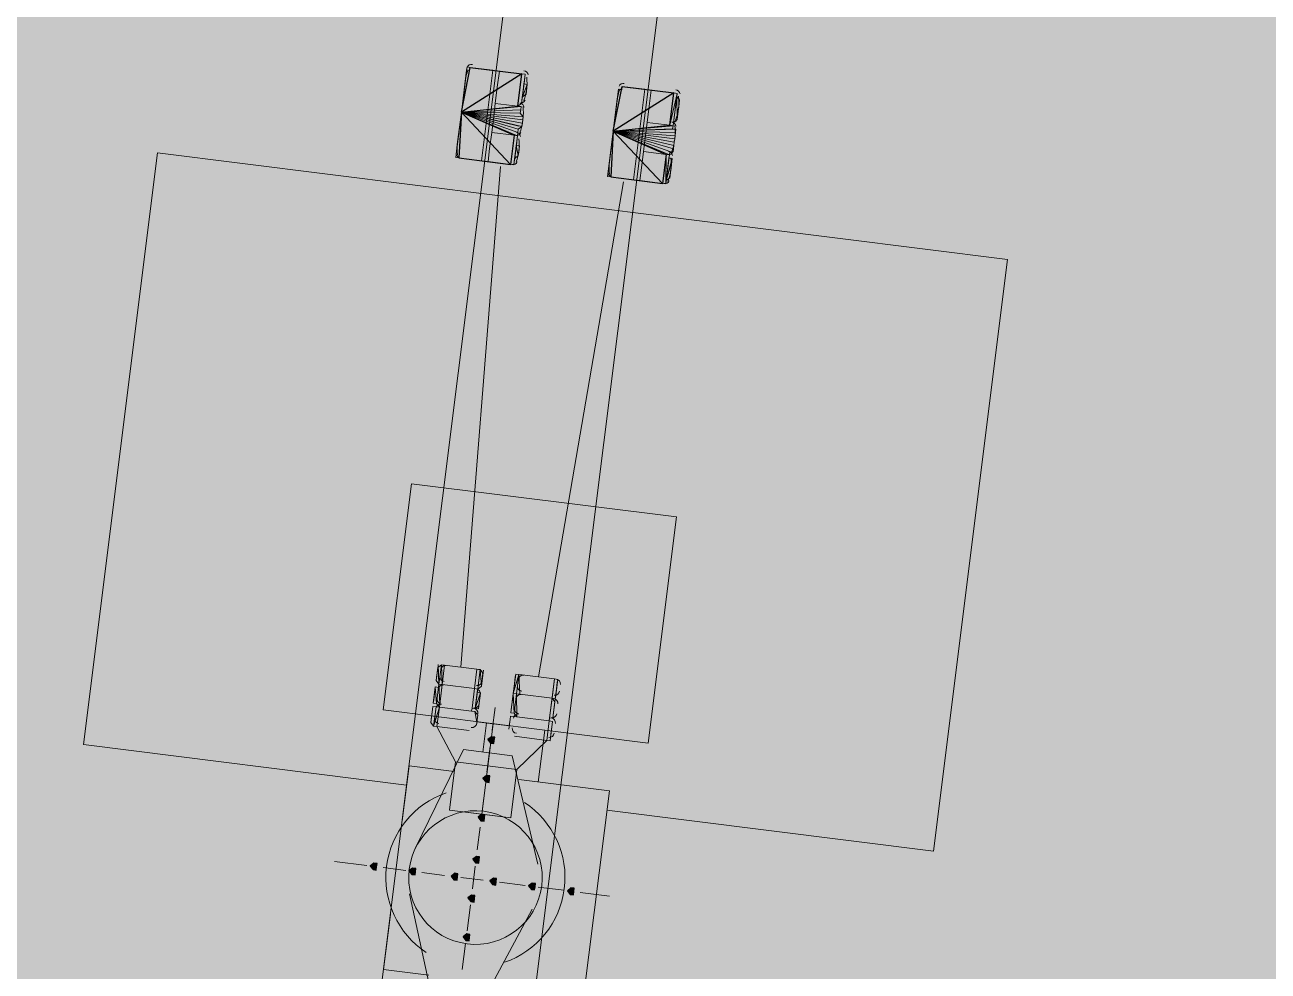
# Model space of a CAD drawing. Header units: metres. Extents: x -4 to 509425, y 7549 to 4732445.
# Drawn here: x 476060.739 to 476063.971, y 4719763.656 to 4719766.114 of the extents above; entities that cross this region are included whole.
import ezdxf

# ---------------------------------------------------------------- set-up
doc = ezdxf.new("R2010")
doc.units = ezdxf.units.M
doc.header["$LTSCALE"] = 0.01
doc.header["$MEASUREMENT"] = 0
doc.layers.get('0').update_dxf_attribs({"lineweight": 0})
doc.layers.add('_SUBESTACIÓN', color=1, linetype='Continuous')
doc.layers.add('SUBESTACION LA VID', color=253, linetype='Continuous')

# ---------------------------------------------------------------- blocks, each defined once
blk = doc.blocks.new('A$Cfff6051d')
at = {"layer": 'SUBESTACION LA VID', "transparency": 33554687}
h = blk.add_hatch(color=256, dxfattribs=at)
h.dxf.hatch_style = 2
h.paths.add_polyline_path([(476061.9595, 4719764.2551), (476061.9605, 4719764.2635), (476061.9521, 4719764.2646), (476061.9426, 4719764.2572), (476061.95, 4719764.2478), (476061.9584, 4719764.2467)])
h = blk.add_hatch(color=256, dxfattribs=at)
h.dxf.hatch_style = 2
h.paths.add_polyline_path([(476061.9468, 4719764.1543), (476061.9479, 4719764.1627), (476061.9395, 4719764.1638), (476061.93, 4719764.1564), (476061.9374, 4719764.147), (476061.9458, 4719764.1459)])
h = blk.add_hatch(color=256, dxfattribs=at)
h.dxf.hatch_style = 2
h.paths.add_polyline_path([(476061.9342, 4719764.0535), (476061.9352, 4719764.0619), (476061.9268, 4719764.063), (476061.9174, 4719764.0556), (476061.9247, 4719764.0462), (476061.9331, 4719764.0451)])
h = blk.add_hatch(color=256, dxfattribs=at)
h.dxf.hatch_style = 2
h.paths.add_polyline_path([(476061.9205, 4719763.9443), (476061.9215, 4719763.9527), (476061.9131, 4719763.9537), (476061.9037, 4719763.9464), (476061.911, 4719763.9369), (476061.9194, 4719763.9359)])
h = blk.add_hatch(color=256, dxfattribs=at)
h.dxf.hatch_style = 2
h.paths.add_polyline_path([(476061.6537, 4719763.9265), (476061.6548, 4719763.9349), (476061.6464, 4719763.936), (476061.6369, 4719763.9286), (476061.6443, 4719763.9192), (476061.6527, 4719763.9181)])
h = blk.add_hatch(color=256, dxfattribs=at)
h.dxf.hatch_style = 2
h.paths.add_polyline_path([(476061.7546, 4719763.9139), (476061.7556, 4719763.9223), (476061.7472, 4719763.9234), (476061.7378, 4719763.916), (476061.7451, 4719763.9066), (476061.7535, 4719763.9055)])
h = blk.add_hatch(color=256, dxfattribs=at)
h.dxf.hatch_style = 2
h.paths.add_polyline_path([(476061.8638, 4719763.9002), (476061.8648, 4719763.9086), (476061.8564, 4719763.9097), (476061.847, 4719763.9023), (476061.8543, 4719763.8929), (476061.8627, 4719763.8918)])
h = blk.add_hatch(color=256, dxfattribs=at)
h.dxf.hatch_style = 2
h.paths.add_polyline_path([(476061.9646, 4719763.8876), (476061.9656, 4719763.896), (476061.9572, 4719763.897), (476061.9478, 4719763.8897), (476061.9551, 4719763.8802), (476061.9635, 4719763.8792)])
h = blk.add_hatch(color=256, dxfattribs=at)
h.dxf.hatch_style = 2
h.paths.add_polyline_path([(476062.0654, 4719763.8749), (476062.0664, 4719763.8833), (476062.058, 4719763.8844), (476062.0486, 4719763.877), (476062.0559, 4719763.8676), (476062.0643, 4719763.8665)])
h = blk.add_hatch(color=256, dxfattribs=at)
h.dxf.hatch_style = 2
h.paths.add_polyline_path([(476061.9078, 4719763.8435), (476061.9089, 4719763.8519), (476061.9005, 4719763.8529), (476061.891, 4719763.8456), (476061.8984, 4719763.8361), (476061.9068, 4719763.8351)])
h = blk.add_hatch(color=256, dxfattribs=at)
h.dxf.hatch_style = 2
h.paths.add_polyline_path([(476062.1662, 4719763.8623), (476062.1672, 4719763.8707), (476062.1588, 4719763.8717), (476062.1494, 4719763.8644), (476062.1567, 4719763.8549), (476062.1651, 4719763.8539)])
h = blk.add_hatch(color=256, dxfattribs=at)
h.dxf.hatch_style = 2
h.paths.add_polyline_path([(476061.8952, 4719763.7427), (476061.8963, 4719763.7511), (476061.8879, 4719763.7521), (476061.8784, 4719763.7448), (476061.8857, 4719763.7353), (476061.8942, 4719763.7343)])
at = {"layer": 'SUBESTACION LA VID', "lineweight": 0}
for p, q in [((476062.0315, 4719765.9867), (476062.021, 4719765.9027)), ((476062.0388, 4719765.9772), (476062.0304, 4719765.91)), ((476062.4336, 4719765.9277), (476062.4252, 4719765.8605)), ((476061.8739, 4719765.887), (476062.0294, 4719765.9016)), ((476061.8739, 4719765.887), (476062.0294, 4719765.9016)), ((476061.8739, 4719765.887), (476062.0294, 4719765.9016)), ((476061.8739, 4719765.887), (476062.0294, 4719765.9016)), ((476061.8739, 4719765.887), (476062.0283, 4719765.8932)), ((476061.8739, 4719765.887), (476062.0283, 4719765.8932)), ((476061.8739, 4719765.887), (476062.0283, 4719765.8932)), ((476061.8739, 4719765.887), (476062.0272, 4719765.8848)), ((476061.8739, 4719765.887), (476062.0272, 4719765.8848)), ((476061.8739, 4719765.887), (476062.0346, 4719765.8754)), ((476062.0346, 4719765.8754), (476061.8739, 4719765.887)), ((476062.0335, 4719765.867), (476061.8739, 4719765.887)), ((476061.8739, 4719765.887), (476062.0209, 4719765.8344)), ((476061.8739, 4719765.887), (476062.0209, 4719765.8344)), ((476061.8739, 4719765.887), (476062.0209, 4719765.8344)), ((476061.8739, 4719765.887), (476062.022, 4719765.8428)), ((476061.8739, 4719765.887), (476062.022, 4719765.8428)), ((476061.8739, 4719765.887), (476062.023, 4719765.8512)), ((476061.8739, 4719765.887), (476062.0314, 4719765.8502)), ((476062.0325, 4719765.8586), (476061.8739, 4719765.887)), ((476062.0325, 4719765.8586), (476061.8739, 4719765.887)), ((476062.0325, 4719765.8586), (476062.0335, 4719765.867)), ((476062.0335, 4719765.867), (476062.0335, 4719765.867)), ((476062.2687, 4719765.8375), (476062.4242, 4719765.8521)), ((476062.2687, 4719765.8375), (476062.4242, 4719765.8521)), ((476062.2687, 4719765.8375), (476062.4242, 4719765.8521)), ((476062.2687, 4719765.8375), (476062.4242, 4719765.8521)), ((476062.2687, 4719765.8375), (476062.4242, 4719765.8521)), ((476062.002, 4719765.7515), (476062.0115, 4719765.8271)), ((476062.2687, 4719765.8375), (476062.4231, 4719765.8437)), ((476062.2687, 4719765.8375), (476062.4231, 4719765.8437)), ((476062.2687, 4719765.8375), (476062.4315, 4719765.8427)), ((476062.2687, 4719765.8375), (476062.4305, 4719765.8343)), ((476062.2687, 4719765.8375), (476062.4305, 4719765.8343)), ((476062.2687, 4719765.8375), (476062.4294, 4719765.8259)), ((476062.4294, 4719765.8259), (476062.2687, 4719765.8375)), ((476062.4284, 4719765.8175), (476062.2687, 4719765.8375)), ((476062.2687, 4719765.8375), (476062.4147, 4719765.7765)), ((476062.2687, 4719765.8375), (476062.4147, 4719765.7765)), ((476062.2687, 4719765.8375), (476062.4157, 4719765.7849)), ((476062.2687, 4719765.8375), (476062.4157, 4719765.7849)), ((476062.2687, 4719765.8375), (476062.4157, 4719765.7849)), ((476062.2687, 4719765.8375), (476062.4252, 4719765.7923)), ((476062.2687, 4719765.8375), (476062.4252, 4719765.7923)), ((476062.2687, 4719765.8375), (476062.4262, 4719765.8007)), ((476062.2687, 4719765.8375), (476062.4262, 4719765.8007)), ((476062.4273, 4719765.8091), (476062.2687, 4719765.8375)), ((476062.4273, 4719765.8091), (476062.2687, 4719765.8375)), ((476062.023, 4719765.783), (476062.0241, 4719765.7914)), ((476062.4273, 4719765.8091), (476062.4284, 4719765.8175)), ((476062.4284, 4719765.8175), (476062.4284, 4719765.8175)), ((476062.4178, 4719765.7335), (476062.4189, 4719765.7419)), ((476061.8083, 4719764.4106), (476061.8125, 4719764.4442)), ((476061.8083, 4719764.4106), (476061.8125, 4719764.4442)), ((476061.8083, 4719764.4106), (476061.8125, 4719764.4442)), ((476061.8156, 4719764.4011), (476061.8136, 4719764.4526)), ((476061.8156, 4719764.4011), (476061.822, 4719764.4515)), ((476061.8167, 4719764.3413), (476061.8304, 4719764.4505)), ((476061.824, 4719764.4001), (476061.822, 4719764.4515)), ((476061.9228, 4719764.4389), (476061.9175, 4719764.3969)), ((476061.9301, 4719764.4294), (476061.9259, 4719764.3958)), ((476061.9301, 4719764.4294), (476061.9259, 4719764.3958)), ((476061.9301, 4719764.4294), (476061.9259, 4719764.3958)), ((476061.9301, 4719764.4294), (476061.9259, 4719764.3958)), ((476061.9301, 4719764.4294), (476061.9259, 4719764.3958)), ((476061.9301, 4719764.4294), (476061.9269, 4719764.4042)), ((476061.8093, 4719764.3507), (476061.8156, 4719764.4011)), ((476061.8177, 4719764.3497), (476061.8156, 4719764.4011)), ((476061.9291, 4719764.421), (476061.9269, 4719764.4042)), ((476062.0152, 4719764.4273), (476062.0099, 4719764.3853)), ((476062.0152, 4719764.4273), (476062.0099, 4719764.3853)), ((476062.0152, 4719764.4273), (476062.0099, 4719764.3853)), ((476062.0141, 4719764.4189), (476062.0099, 4719764.3853)), ((476062.0141, 4719764.4189), (476062.0099, 4719764.3853)), ((476062.0141, 4719764.4189), (476062.0099, 4719764.3853)), ((476062.0141, 4719764.4189), (476062.0099, 4719764.3853)), ((476062.0236, 4719764.4262), (476062.0172, 4719764.3758)), ((476062.1096, 4719764.3643), (476062.116, 4719764.4147)), ((476062.118, 4719764.3632), (476062.1244, 4719764.4136)), ((476062.1191, 4719764.3716), (476062.1244, 4719764.4136)), ((476062.1191, 4719764.3716), (476062.1244, 4719764.4136)), ((476062.1191, 4719764.3716), (476062.1233, 4719764.4052)), ((476062.1191, 4719764.3716), (476062.1233, 4719764.4052)), ((476062.1191, 4719764.3716), (476062.1233, 4719764.4052)), ((476062.1191, 4719764.3716), (476062.1223, 4719764.3968)), ((476061.8009, 4719764.3518), (476061.8062, 4719764.3938)), ((476061.8009, 4719764.3518), (476061.8062, 4719764.3938)), ((476061.802, 4719764.3602), (476061.8062, 4719764.3938)), ((476061.908, 4719764.3895), (476061.9017, 4719764.3391)), ((476061.9164, 4719764.3885), (476061.9101, 4719764.3381)), ((476061.9154, 4719764.3801), (476061.9101, 4719764.3381)), ((476061.9154, 4719764.3801), (476061.9101, 4719764.3381)), ((476061.9238, 4719764.379), (476061.9185, 4719764.337)), ((476061.9238, 4719764.379), (476061.9185, 4719764.337)), ((476062.0078, 4719764.3685), (476062.0025, 4719764.3265)), ((476062.0078, 4719764.3685), (476062.0025, 4719764.3265)), ((476062.0078, 4719764.3685), (476062.0025, 4719764.3265)), ((476062.0172, 4719764.3758), (476062.0183, 4719764.316)), ((476062.1033, 4719764.3139), (476062.1096, 4719764.3643)), ((476062.1033, 4719764.3139), (476062.1096, 4719764.3643)), ((476061.7946, 4719764.3014), (476061.7999, 4719764.3434)), ((476061.7946, 4719764.3014), (476061.7999, 4719764.3434)), ((476061.7946, 4719764.3014), (476061.7999, 4719764.3434)), ((476061.7946, 4719764.3014), (476061.7988, 4719764.335)), ((476061.8019, 4719764.2919), (476061.8083, 4719764.3423)), ((476061.8019, 4719764.2919), (476061.8083, 4719764.3423)), ((476061.8019, 4719764.2919), (476061.8083, 4719764.3423)), ((476061.8019, 4719764.2919), (476061.8167, 4719764.3413)), ((476061.8103, 4719764.2909), (476061.8167, 4719764.3413)), ((476062.1117, 4719764.3128), (476062.117, 4719764.3548)), ((476062.1117, 4719764.3128), (476062.117, 4719764.3548)), ((476062.1117, 4719764.3128), (476062.117, 4719764.3548)), ((476062.1128, 4719764.3212), (476062.117, 4719764.3548)), ((476062.1128, 4719764.3212), (476062.1159, 4719764.3464)), ((476062.1128, 4719764.3212), (476062.1159, 4719764.3464)), ((476061.9091, 4719764.3297), (476061.9143, 4719764.3034)), ((476061.9164, 4719764.3202), (476061.9143, 4719764.3034)), ((476061.9164, 4719764.3202), (476061.9143, 4719764.3034)), ((476061.9164, 4719764.3202), (476061.9143, 4719764.3034)), ((476062.096, 4719764.2551), (476062.1023, 4719764.3055)), ((476062.096, 4719764.2551), (476062.1023, 4719764.3055)), ((476062.1044, 4719764.254), (476062.1107, 4719764.3044)), ((476062.1044, 4719764.254), (476062.1107, 4719764.3044)), ((476062.1054, 4719764.2624), (476062.1107, 4719764.3044)), ((476062.1054, 4719764.2624), (476062.1096, 4719764.296)), ((476062.1054, 4719764.2624), (476062.1096, 4719764.296)), ((476062.1054, 4719764.2624), (476062.1096, 4719764.296))]:
    blk.add_line(p, q, dxfattribs=at)
at = {"layer": 'SUBESTACION LA VID', "lineweight": 15}
for p, q in [((476061.8724, 4719764.4452), (476061.9757, 4719765.7462)), ((476062.074, 4719764.4199), (476062.295, 4719765.7062)), ((476061.8115, 4719764.4358), (476061.8093, 4719764.419)), ((476061.9144, 4719764.4399), (476061.8304, 4719764.4505)), ((476061.908, 4719764.3895), (476061.824, 4719764.4001)), ((476061.824, 4719764.4001), (476061.908, 4719764.3895)), ((476061.9269, 4719764.4042), (476061.9291, 4719764.421)), ((476062.011, 4719764.3937), (476062.0131, 4719764.4105)), ((476062.032, 4719764.4252), (476062.116, 4719764.4147)), ((476062.1223, 4719764.3968), (476062.1202, 4719764.38)), ((476061.8051, 4719764.3854), (476061.802, 4719764.3602)), ((476061.9196, 4719764.3454), (476061.9227, 4719764.3706)), ((476062.0256, 4719764.3748), (476062.1096, 4719764.3643)), ((476062.1096, 4719764.3643), (476062.0256, 4719764.3748)), ((476061.7988, 4719764.335), (476061.7957, 4719764.3098)), ((476061.9007, 4719764.3307), (476061.8167, 4719764.3413)), ((476061.8167, 4719764.3413), (476061.9007, 4719764.3307)), ((476061.9542, 4719764.2814), (476061.9616, 4719764.3402)), ((476062.0036, 4719764.3349), (476062.0067, 4719764.3601)), ((476062.1159, 4719764.3464), (476062.1128, 4719764.3212)), ((476061.9133, 4719764.295), (476061.9164, 4719764.3202)), ((476061.9143, 4719764.3034), (476061.9983, 4719764.2929)), ((476061.9395, 4719764.3003), (476061.93, 4719764.2247)), ((476061.9973, 4719764.2845), (476062.0004, 4719764.3097)), ((476062.0183, 4719764.316), (476062.1023, 4719764.3055)), ((476062.1023, 4719764.3055), (476062.0183, 4719764.316)), ((476061.8103, 4719764.2909), (476061.8586, 4719764.1995)), ((476061.8103, 4719764.2909), (476061.8943, 4719764.2803)), ((476062.0907, 4719764.2813), (476062.0739, 4719764.1469)), ((476062.1096, 4719764.296), (476062.1065, 4719764.2708)), ((476061.9405, 4719764.1722), (476061.9489, 4719764.2394)), ((476062.096, 4719764.2551), (476062.012, 4719764.2656)), ((476062.096, 4719764.2551), (476062.0182, 4719764.1795)), ((476061.8796, 4719764.231), (476061.7535, 4719763.9738)), ((476062.0056, 4719764.2152), (476061.8796, 4719764.231)), ((476062.0056, 4719764.2152), (476062.0727, 4719763.9337)), ((476061.9279, 4719764.0714), (476061.9363, 4719764.1386)), ((476061.9152, 4719763.9705), (476061.9226, 4719764.0294)), ((476061.6285, 4719763.9297), (476061.5445, 4719763.9402)), ((476061.7294, 4719763.9171), (476061.6705, 4719763.9244)), ((476061.8302, 4719763.9044), (476061.7714, 4719763.9118)), ((476061.9026, 4719763.8697), (476061.91, 4719763.9285)), ((476061.931, 4719763.8918), (476061.8722, 4719763.8992)), ((476062.0402, 4719763.8781), (476061.973, 4719763.8865)), ((476061.7985, 4719763.5842), (476061.7388, 4719763.8562)), ((476062.141, 4719763.8655), (476062.0738, 4719763.8739)), ((476062.2586, 4719763.8507), (476062.183, 4719763.8602)), ((476061.8889, 4719763.7605), (476061.8973, 4719763.8277)), ((476061.9245, 4719763.5684), (476062.058, 4719763.8161)), ((476061.8763, 4719763.6597), (476061.8847, 4719763.7269))]:
    blk.add_line(p, q, dxfattribs=at)
for points in [[(476062.275, 4719768.4732), (476062.0338, 4719766.5495), (476057.6569, 4719731.6377)], [(476062.6698, 4719768.4237), (476062.4286, 4719766.5), (476058.0517, 4719731.5882)], [(476061.8971, 4719766.0035), (476061.9559, 4719765.9962), (476061.9411, 4719765.8785), (476061.9264, 4719765.7609), (476061.8676, 4719765.7683)], [(476062.0315, 4719765.9867), (476061.8971, 4719766.0035), (476061.8887, 4719766.0046), (476061.8876, 4719765.9962), (476061.8866, 4719765.9878), (476061.8855, 4719765.9794), (476061.8845, 4719765.971), (476061.8834, 4719765.9626), (476061.8739, 4719765.887), (476062.0335, 4719765.867), (476062.0346, 4719765.8754), (476062.0272, 4719765.8848), (476062.0283, 4719765.8932), (476062.0294, 4719765.9016), (476062.021, 4719765.9027), (476062.0304, 4719765.91), (476062.0315, 4719765.9184), (476062.0325, 4719765.9268), (476062.042, 4719765.9342), (476062.043, 4719765.9426), (476062.0441, 4719765.951), (476062.0451, 4719765.9594), (476062.0367, 4719765.9604), (476062.0378, 4719765.9688), (476062.0388, 4719765.9772), (476062.0399, 4719765.9856), (476062.0315, 4719765.9867)], [(476062.0315, 4719765.9867), (476061.9727, 4719765.994), (476061.9674, 4719765.952), (476061.9622, 4719765.91), (476062.021, 4719765.9027)], [(476061.8634, 4719765.803), (476061.8739, 4719765.887), (476061.8834, 4719765.9626)], [(476062.2919, 4719765.954), (476062.3507, 4719765.9467), (476062.3359, 4719765.829), (476062.3212, 4719765.7115), (476062.2624, 4719765.7188)], [(476062.4263, 4719765.9372), (476062.2919, 4719765.954), (476062.2908, 4719765.9456), (476062.2824, 4719765.9467), (476062.2814, 4719765.9383), (476062.2803, 4719765.9299), (476062.2793, 4719765.9215), (476062.2782, 4719765.9131), (476062.2687, 4719765.8375), (476062.4284, 4719765.8175), (476062.4294, 4719765.8259), (476062.4305, 4719765.8343), (476062.4315, 4719765.8427), (476062.4231, 4719765.8437), (476062.4242, 4719765.8521), (476062.4158, 4719765.8532), (476062.4242, 4719765.8521), (476062.4252, 4719765.8605), (476062.4347, 4719765.8679), (476062.4357, 4719765.8763), (476062.4368, 4719765.8847), (476062.4378, 4719765.8931), (476062.4389, 4719765.9015), (476062.4399, 4719765.9099), (476062.441, 4719765.9183), (476062.4336, 4719765.9277), (476062.4347, 4719765.9361), (476062.4263, 4719765.9372)], [(476062.4263, 4719765.9372), (476062.3675, 4719765.9446), (476062.3622, 4719765.9026), (476062.357, 4719765.8605), (476062.4158, 4719765.8532)], [(476062.002, 4719765.7515), (476061.8676, 4719765.7683), (476061.8592, 4719765.7694), (476061.8602, 4719765.7778), (476061.8613, 4719765.7862), (476061.8623, 4719765.7946), (476061.8634, 4719765.803), (476061.8739, 4719765.887), (476062.0335, 4719765.867), (476062.0325, 4719765.8586), (476062.0314, 4719765.8502), (476062.022, 4719765.8428), (476062.0209, 4719765.8344), (476062.0199, 4719765.826), (476062.0115, 4719765.8271), (476062.0199, 4719765.826), (476062.0188, 4719765.8176), (476062.0178, 4719765.8092), (476062.0167, 4719765.8008), (476062.0251, 4719765.7998), (476062.0241, 4719765.7914), (476062.023, 4719765.783), (476062.022, 4719765.7746), (476062.0125, 4719765.7672), (476062.0114, 4719765.7588), (476062.0104, 4719765.7504), (476062.002, 4719765.7515)], [(476062.021, 4719765.9027), (476061.9622, 4719765.91), (476061.9579, 4719765.8764), (476061.9527, 4719765.8344), (476062.0115, 4719765.8271)], [(476062.2582, 4719765.7535), (476062.2687, 4719765.8375), (476062.2782, 4719765.9131)], [(476062.4158, 4719765.8532), (476062.357, 4719765.8605), (476062.3527, 4719765.8269), (476062.3475, 4719765.7849), (476062.4063, 4719765.7776)], [(476062.0115, 4719765.8271), (476061.9527, 4719765.8344), (476061.9474, 4719765.7924), (476061.9432, 4719765.7588), (476062.002, 4719765.7515)], [(476062.3968, 4719765.702), (476062.2624, 4719765.7188), (476062.254, 4719765.7199), (476062.2551, 4719765.7283), (476062.2561, 4719765.7367), (476062.2572, 4719765.7451), (476062.2582, 4719765.7535), (476062.2687, 4719765.8375), (476062.4284, 4719765.8175), (476062.4273, 4719765.8091), (476062.4262, 4719765.8007), (476062.4252, 4719765.7923), (476062.4241, 4719765.7839), (476062.4157, 4719765.7849), (476062.4147, 4719765.7765), (476062.4063, 4719765.7776), (476062.4147, 4719765.7765), (476062.4136, 4719765.7681), (476062.422, 4719765.7671), (476062.421, 4719765.7587), (476062.4199, 4719765.7503), (476062.4189, 4719765.7419), (476062.4178, 4719765.7335), (476062.4168, 4719765.7251), (476062.4157, 4719765.7167), (476062.4063, 4719765.7093), (476062.4052, 4719765.7009), (476062.3968, 4719765.702)], [(476062.2524, 4719764.0733), (476063.1008, 4719763.967), (476063.2935, 4719765.5042), (476061.0842, 4719765.7812), (476060.8915, 4719764.2439), (476061.7315, 4719764.1386)], [(476062.4063, 4719765.7776), (476062.3475, 4719765.7849), (476062.3422, 4719765.7429), (476062.338, 4719765.7093), (476062.3968, 4719765.702)], [(476062.4332, 4719764.8356), (476061.7444, 4719764.922), (476061.6707, 4719764.334), (476062.3595, 4719764.2476), (476062.4332, 4719764.8356)], [(476061.8586, 4719764.1995), (476061.8428, 4719764.0735), (476061.9268, 4719764.063), (476061.9563, 4719764.2982), (476061.9143, 4719764.3034), (476061.9164, 4719764.3202), (476061.9091, 4719764.3297), (476061.9007, 4719764.3307), (476061.9017, 4719764.3391), (476061.9101, 4719764.3381), (476061.9185, 4719764.337), (476061.9196, 4719764.3454), (476061.9227, 4719764.3706), (476061.9238, 4719764.379), (476061.9154, 4719764.3801), (476061.9164, 4719764.3885), (476061.908, 4719764.3895), (476061.9164, 4719764.3885), (476061.9259, 4719764.3958), (476061.9269, 4719764.4042), (476061.9291, 4719764.421), (476061.9301, 4719764.4294), (476061.9228, 4719764.4389), (476061.9144, 4719764.4399), (476061.8304, 4719764.4505), (476061.822, 4719764.4515), (476061.8125, 4719764.4442), (476061.8115, 4719764.4358), (476061.8093, 4719764.419), (476061.8083, 4719764.4106), (476061.8156, 4719764.4011), (476061.824, 4719764.4001), (476061.8156, 4719764.4011), (476061.8146, 4719764.3927), (476061.8062, 4719764.3938), (476061.8051, 4719764.3854), (476061.802, 4719764.3602), (476061.8009, 4719764.3518), (476061.8093, 4719764.3507), (476061.8167, 4719764.3413), (476061.8083, 4719764.3423), (476061.7999, 4719764.3434), (476061.7988, 4719764.335), (476061.7957, 4719764.3098), (476061.7946, 4719764.3014), (476061.8019, 4719764.2919), (476061.8103, 4719764.2909), (476061.8586, 4719764.1995)], [(476062.0182, 4719764.1795), (476062.0024, 4719764.0535), (476061.9268, 4719764.063), (476061.9563, 4719764.2982), (476061.9983, 4719764.2929), (476062.0004, 4719764.3097), (476062.0015, 4719764.3181), (476062.0099, 4719764.317), (476062.0183, 4719764.316), (476062.0109, 4719764.3254), (476062.0025, 4719764.3265), (476062.0036, 4719764.3349), (476062.0067, 4719764.3601), (476062.0078, 4719764.3685), (476062.0088, 4719764.3769), (476062.0172, 4719764.3758), (476062.0256, 4719764.3748), (476062.0172, 4719764.3758), (476062.0088, 4719764.3769), (476062.0099, 4719764.3853), (476062.011, 4719764.3937), (476062.0131, 4719764.4105), (476062.0141, 4719764.4189), (476062.0152, 4719764.4273), (476062.0236, 4719764.4262), (476062.032, 4719764.4252), (476062.116, 4719764.4147), (476062.1244, 4719764.4136), (476062.1233, 4719764.4052), (476062.1223, 4719764.3968), (476062.1202, 4719764.38), (476062.1191, 4719764.3716), (476062.118, 4719764.3632), (476062.1096, 4719764.3643), (476062.117, 4719764.3548), (476062.1159, 4719764.3464), (476062.1128, 4719764.3212), (476062.1117, 4719764.3128), (476062.1033, 4719764.3139), (476062.1023, 4719764.3055), (476062.1107, 4719764.3044), (476062.1096, 4719764.296), (476062.1065, 4719764.2708), (476062.1054, 4719764.2624), (476062.1044, 4719764.254), (476062.096, 4719764.2551), (476062.0182, 4719764.1795)], [(476061.8555, 4719764.1743), (476061.7379, 4719764.189), (476061.72, 4719764.0462)], [(476061.8428, 4719764.0735), (476061.8586, 4719764.1995), (476062.0182, 4719764.1795), (476062.0024, 4719764.0535), (476061.8428, 4719764.0735)], [(476061.9571, 4719763.624), (476062.1923, 4719763.5945), (476062.2587, 4719764.1237), (476062.0235, 4719764.1532)], [(476061.6894, 4719763.8026), (476061.6715, 4719763.6598), (476061.7891, 4719763.6451)]]:
    blk.add_lwpolyline(points, dxfattribs=at)
at = {"layer": 'SUBESTACION LA VID', "lineweight": 0}
for points in [[(476061.8739, 4719765.887), (476061.8845, 4719765.971), (476061.8739, 4719765.887), (476061.8845, 4719765.971), (476061.8739, 4719765.887), (476061.8855, 4719765.9794), (476061.8739, 4719765.887), (476061.8855, 4719765.9794), (476061.8739, 4719765.887), (476061.8866, 4719765.9878), (476061.8739, 4719765.887), (476061.8876, 4719765.9962), (476061.8739, 4719765.887), (476061.8876, 4719765.9962), (476061.8739, 4719765.887), (476061.8887, 4719766.0046)], [(476061.8739, 4719765.887), (476061.8971, 4719766.0035), (476061.8739, 4719765.887), (476061.8971, 4719766.0035)], [(476061.8739, 4719765.887), (476062.021, 4719765.9027), (476062.0315, 4719765.9867), (476062.021, 4719765.9027), (476062.0315, 4719765.9867), (476062.021, 4719765.9027), (476061.8739, 4719765.887)], [(476062.0315, 4719765.9867), (476062.021, 4719765.9027), (476062.0315, 4719765.9867)], [(476062.0399, 4719765.9856), (476062.0304, 4719765.91), (476062.0399, 4719765.9856)], [(476062.0399, 4719765.9856), (476062.0304, 4719765.91), (476062.0399, 4719765.9856), (476062.0304, 4719765.91), (476062.0399, 4719765.9856)], [(476062.0388, 4719765.9772), (476062.0304, 4719765.91), (476062.0388, 4719765.9772)], [(476062.0388, 4719765.9772), (476062.0304, 4719765.91), (476062.0388, 4719765.9772), (476062.0304, 4719765.91)], [(476062.0388, 4719765.9772), (476062.0304, 4719765.91), (476062.0388, 4719765.9772)], [(476062.0388, 4719765.9772), (476062.0315, 4719765.9184), (476062.0388, 4719765.9772), (476062.0315, 4719765.9184)], [(476062.0315, 4719765.9184), (476062.0378, 4719765.9688), (476062.0325, 4719765.9268), (476062.0367, 4719765.9604)], [(476062.0367, 4719765.9604), (476062.0325, 4719765.9268), (476062.0367, 4719765.9604), (476062.0325, 4719765.9268)], [(476062.0325, 4719765.9268), (476062.0451, 4719765.9594), (476062.042, 4719765.9342)], [(476062.0441, 4719765.951), (476062.042, 4719765.9342), (476062.0441, 4719765.951)], [(476062.042, 4719765.9342), (476062.0441, 4719765.951), (476062.043, 4719765.9426)], [(476062.0441, 4719765.951), (476062.043, 4719765.9426), (476062.0441, 4719765.951)], [(476062.2687, 4719765.8375), (476062.2793, 4719765.9215), (476062.2687, 4719765.8375), (476062.2793, 4719765.9215), (476062.2687, 4719765.8375), (476062.2803, 4719765.9299), (476062.2687, 4719765.8375), (476062.2803, 4719765.9299), (476062.2687, 4719765.8375), (476062.2814, 4719765.9383), (476062.2687, 4719765.8375), (476062.2824, 4719765.9467), (476062.2687, 4719765.8375), (476062.2824, 4719765.9467), (476062.2687, 4719765.8375), (476062.2919, 4719765.954), (476062.2687, 4719765.8375), (476062.2919, 4719765.954), (476062.2687, 4719765.8375)], [(476062.4158, 4719765.8532), (476062.4347, 4719765.9361), (476062.4242, 4719765.8521), (476062.4347, 4719765.9361), (476062.4242, 4719765.8521), (476062.2687, 4719765.8375)], [(476062.4263, 4719765.9372), (476062.4158, 4719765.8532), (476062.4263, 4719765.9372)], [(476062.4242, 4719765.8521), (476062.4347, 4719765.9361), (476062.4252, 4719765.8605), (476062.4347, 4719765.9361)], [(476062.4347, 4719765.9361), (476062.4252, 4719765.8605), (476062.4347, 4719765.9361), (476062.4252, 4719765.8605), (476062.4347, 4719765.9361)], [(476062.4336, 4719765.9277), (476062.4252, 4719765.8605), (476062.4336, 4719765.9277)], [(476062.4336, 4719765.9277), (476062.4252, 4719765.8605), (476062.4336, 4719765.9277), (476062.4252, 4719765.8605)], [(476062.4336, 4719765.9277), (476062.4252, 4719765.8605), (476062.4336, 4719765.9277)], [(476062.4336, 4719765.9277), (476062.4347, 4719765.8679), (476062.4336, 4719765.9277), (476062.4347, 4719765.8679)], [(476062.4347, 4719765.8679), (476062.441, 4719765.9183), (476062.4357, 4719765.8763), (476062.4399, 4719765.9099)], [(476061.8739, 4719765.887), (476061.8602, 4719765.7778), (476061.8739, 4719765.887), (476061.8592, 4719765.7694), (476061.8739, 4719765.887), (476061.8592, 4719765.7694), (476061.8739, 4719765.887), (476061.8676, 4719765.7683), (476061.8739, 4719765.887), (476061.8676, 4719765.7683)], [(476061.8739, 4719765.887), (476061.8634, 4719765.803), (476061.8739, 4719765.887), (476061.8623, 4719765.7946), (476061.8739, 4719765.887), (476061.8623, 4719765.7946), (476061.8739, 4719765.887), (476061.8613, 4719765.7862), (476061.8739, 4719765.887), (476061.8613, 4719765.7862)], [(476061.8739, 4719765.887), (476062.0115, 4719765.8271), (476062.002, 4719765.7515), (476062.0115, 4719765.8271), (476062.002, 4719765.7515), (476062.0115, 4719765.8271), (476061.8739, 4719765.887)], [(476061.8739, 4719765.887), (476062.0199, 4719765.826), (476062.0104, 4719765.7504), (476062.0199, 4719765.826), (476062.0104, 4719765.7504), (476062.0199, 4719765.826), (476061.8739, 4719765.887)], [(476062.0104, 4719765.7504), (476062.0199, 4719765.826), (476061.8739, 4719765.887)], [(476062.4399, 4719765.9099), (476062.4357, 4719765.8763), (476062.4399, 4719765.9099), (476062.4357, 4719765.8763)], [(476062.4357, 4719765.8763), (476062.4399, 4719765.9099), (476062.4368, 4719765.8847)], [(476062.4389, 4719765.9015), (476062.4368, 4719765.8847), (476062.4389, 4719765.9015)], [(476062.4368, 4719765.8847), (476062.4389, 4719765.9015), (476062.4378, 4719765.8931)], [(476062.4389, 4719765.9015), (476062.4378, 4719765.8931), (476062.4389, 4719765.9015)], [(476062.002, 4719765.7515), (476062.0115, 4719765.8271), (476062.002, 4719765.7515)], [(476062.0104, 4719765.7504), (476062.0199, 4719765.826), (476062.0104, 4719765.7504)], [(476062.2687, 4719765.8375), (476062.2551, 4719765.7283), (476062.2687, 4719765.8375), (476062.254, 4719765.7199), (476062.2687, 4719765.8375), (476062.254, 4719765.7199)], [(476062.2687, 4719765.8375), (476062.2582, 4719765.7535), (476062.2687, 4719765.8375), (476062.2572, 4719765.7451), (476062.2687, 4719765.8375), (476062.2572, 4719765.7451), (476062.2687, 4719765.8375), (476062.2561, 4719765.7367), (476062.2687, 4719765.8375), (476062.2561, 4719765.7367)], [(476062.2687, 4719765.8375), (476062.2624, 4719765.7188), (476062.2687, 4719765.8375), (476062.2624, 4719765.7188), (476062.2687, 4719765.8375)], [(476062.4063, 4719765.7776), (476062.4052, 4719765.7009), (476062.4147, 4719765.7765), (476062.4052, 4719765.7009), (476062.4147, 4719765.7765), (476062.2687, 4719765.8375)], [(476062.4052, 4719765.7009), (476062.4147, 4719765.7765), (476062.4052, 4719765.7009), (476062.4147, 4719765.7765), (476062.2687, 4719765.8375)], [(476062.2687, 4719765.8375), (476062.4147, 4719765.7765), (476062.4052, 4719765.7009)], [(476062.0104, 4719765.7504), (476062.0188, 4719765.8176), (476062.0104, 4719765.7504)], [(476062.0104, 4719765.7504), (476062.0188, 4719765.8176), (476062.0104, 4719765.7504), (476062.0188, 4719765.8176)], [(476062.0104, 4719765.7504), (476062.0188, 4719765.8176), (476062.0114, 4719765.7588)], [(476062.0188, 4719765.8176), (476062.0114, 4719765.7588), (476062.0178, 4719765.8092), (476062.0114, 4719765.7588)], [(476062.0125, 4719765.7672), (476062.0178, 4719765.8092), (476062.0125, 4719765.7672), (476062.0178, 4719765.8092)], [(476062.0125, 4719765.7672), (476062.0167, 4719765.8008), (476062.0125, 4719765.7672), (476062.0167, 4719765.8008)], [(476062.0167, 4719765.8008), (476062.022, 4719765.7746), (476062.0251, 4719765.7998)], [(476062.0251, 4719765.7998), (476062.022, 4719765.7746), (476062.0241, 4719765.7914)], [(476062.022, 4719765.7746), (476062.0241, 4719765.7914), (476062.022, 4719765.7746)], [(476062.3968, 4719765.702), (476062.4063, 4719765.7776), (476062.3968, 4719765.702)], [(476062.4052, 4719765.7009), (476062.4147, 4719765.7765), (476062.4052, 4719765.7009), (476062.4147, 4719765.7765), (476062.4052, 4719765.7009)], [(476062.4052, 4719765.7009), (476062.4136, 4719765.7681), (476062.4052, 4719765.7009)], [(476062.4052, 4719765.7009), (476062.4136, 4719765.7681), (476062.4052, 4719765.7009), (476062.4136, 4719765.7681)], [(476062.4052, 4719765.7009), (476062.4136, 4719765.7681), (476062.4063, 4719765.7093)], [(476062.422, 4719765.7671), (476062.4063, 4719765.7093), (476062.421, 4719765.7587), (476062.4063, 4719765.7093)], [(476062.4157, 4719765.7167), (476062.421, 4719765.7587), (476062.4157, 4719765.7167), (476062.421, 4719765.7587)], [(476062.4157, 4719765.7167), (476062.4199, 4719765.7503), (476062.4157, 4719765.7167), (476062.4199, 4719765.7503)], [(476062.4168, 4719765.7251), (476062.4199, 4719765.7503), (476062.4168, 4719765.7251)], [(476062.4199, 4719765.7503), (476062.4168, 4719765.7251), (476062.4189, 4719765.7419)], [(476062.4168, 4719765.7251), (476062.4189, 4719765.7419), (476062.4168, 4719765.7251)], [(476061.8115, 4719764.4358), (476061.8083, 4719764.4106), (476061.8125, 4719764.4442)], [(476061.8093, 4719764.3507), (476061.8156, 4719764.4011), (476061.822, 4719764.4515)], [(476061.8093, 4719764.3507), (476061.8156, 4719764.4011), (476061.822, 4719764.4515), (476061.8156, 4719764.4011), (476061.8093, 4719764.3507)], [(476061.8304, 4719764.4505), (476061.824, 4719764.4001), (476061.8167, 4719764.3413)], [(476061.9144, 4719764.4399), (476061.908, 4719764.3895), (476061.9017, 4719764.3391)], [(476061.9144, 4719764.4399), (476061.908, 4719764.3895), (476061.9144, 4719764.4399)], [(476061.9101, 4719764.3381), (476061.9164, 4719764.3885), (476061.9228, 4719764.4389), (476061.9164, 4719764.3885), (476061.9101, 4719764.3381)], [(476061.9228, 4719764.4389), (476061.9164, 4719764.3885), (476061.9101, 4719764.3381)], [(476061.9101, 4719764.3381), (476061.9164, 4719764.3885), (476061.9228, 4719764.4389)], [(476061.9228, 4719764.4389), (476061.9164, 4719764.3885), (476061.9228, 4719764.4389)], [(476061.9228, 4719764.4389), (476061.9164, 4719764.3885), (476061.9228, 4719764.4389)], [(476061.9228, 4719764.4389), (476061.9164, 4719764.3885), (476061.9228, 4719764.4389)], [(476061.9312, 4719764.4378), (476061.9259, 4719764.3958), (476061.9228, 4719764.4389)], [(476061.9301, 4719764.4294), (476061.9259, 4719764.3958), (476061.9301, 4719764.4294)], [(476062.0025, 4719764.3265), (476062.0088, 4719764.3769), (476062.0152, 4719764.4273), (476062.0088, 4719764.3769)], [(476062.0025, 4719764.3265), (476062.0088, 4719764.3769), (476062.0152, 4719764.4273)], [(476062.0152, 4719764.4273), (476062.0088, 4719764.3769), (476062.0152, 4719764.4273)], [(476062.0172, 4719764.3758), (476062.0236, 4719764.4262), (476062.0088, 4719764.3769), (476062.0109, 4719764.3254)], [(476062.0141, 4719764.4189), (476062.0099, 4719764.3853), (476062.0141, 4719764.4189)], [(476062.0109, 4719764.3254), (476062.0172, 4719764.3758), (476062.0236, 4719764.4262), (476062.0172, 4719764.3758), (476062.0109, 4719764.3254)], [(476062.0109, 4719764.3254), (476062.0172, 4719764.3758), (476062.0236, 4719764.4262), (476062.0172, 4719764.3758), (476062.0109, 4719764.3254)], [(476062.0131, 4719764.4105), (476062.011, 4719764.3937), (476062.0141, 4719764.4189)], [(476062.0256, 4719764.3748), (476062.0236, 4719764.4262), (476062.0172, 4719764.3758), (476062.0183, 4719764.316)], [(476062.0236, 4719764.4262), (476062.0172, 4719764.3758), (476062.0236, 4719764.4262)], [(476062.1023, 4719764.3055), (476062.116, 4719764.4147), (476062.1096, 4719764.3643)], [(476062.116, 4719764.4147), (476062.1096, 4719764.3643), (476062.1033, 4719764.3139)], [(476062.1033, 4719764.3139), (476062.1096, 4719764.3643), (476062.116, 4719764.4147)], [(476062.1244, 4719764.4136), (476062.118, 4719764.3632), (476062.1117, 4719764.3128)], [(476061.8093, 4719764.3507), (476061.8062, 4719764.3938), (476061.8009, 4719764.3518)], [(476061.802, 4719764.3602), (476061.8051, 4719764.3854), (476061.802, 4719764.3602)], [(476061.9154, 4719764.3801), (476061.9101, 4719764.3381), (476061.9154, 4719764.3801)], [(476061.9185, 4719764.337), (476061.9238, 4719764.379), (476061.9101, 4719764.3381)], [(476061.9227, 4719764.3706), (476061.9196, 4719764.3454), (476061.9238, 4719764.379)], [(476061.9238, 4719764.379), (476061.9196, 4719764.3454), (476061.9238, 4719764.379)], [(476061.9227, 4719764.3706), (476061.9196, 4719764.3454), (476061.9227, 4719764.3706)], [(476062.0078, 4719764.3685), (476062.0025, 4719764.3265), (476062.0078, 4719764.3685)], [(476062.0078, 4719764.3685), (476062.0025, 4719764.3265), (476062.0078, 4719764.3685)], [(476062.0078, 4719764.3685), (476062.0036, 4719764.3349), (476062.0078, 4719764.3685)], [(476062.0078, 4719764.3685), (476062.0036, 4719764.3349), (476062.0078, 4719764.3685)], [(476061.7946, 4719764.3014), (476061.7988, 4719764.335), (476061.7946, 4719764.3014)], [(476061.8019, 4719764.2919), (476061.8083, 4719764.3423), (476061.803, 4719764.3003)], [(476062.0067, 4719764.3601), (476062.0036, 4719764.3349), (476062.0067, 4719764.3601)], [(476062.1117, 4719764.3128), (476062.117, 4719764.3548), (476062.1117, 4719764.3128)], [(476062.096, 4719764.2551), (476062.1023, 4719764.3055), (476062.096, 4719764.2551)], [(476062.1054, 4719764.2624), (476062.1107, 4719764.3044), (476062.1054, 4719764.2624), (476062.1107, 4719764.3044)]]:
    blk.add_lwpolyline(points, dxfattribs=at)
at = {"layer": 'SUBESTACION LA VID'}
for points in [[(476061.9595, 4719764.2551), (476061.9605, 4719764.2635), (476061.9521, 4719764.2646), (476061.9426, 4719764.2572), (476061.95, 4719764.2478), (476061.9584, 4719764.2467)], [(476061.9468, 4719764.1543), (476061.9479, 4719764.1627), (476061.9395, 4719764.1638), (476061.93, 4719764.1564), (476061.9374, 4719764.147), (476061.9458, 4719764.1459)], [(476061.9342, 4719764.0535), (476061.9352, 4719764.0619), (476061.9268, 4719764.063), (476061.9174, 4719764.0556), (476061.9247, 4719764.0462), (476061.9331, 4719764.0451)], [(476061.9205, 4719763.9443), (476061.9215, 4719763.9527), (476061.9131, 4719763.9537), (476061.9037, 4719763.9464), (476061.911, 4719763.9369), (476061.9194, 4719763.9359)], [(476061.6537, 4719763.9265), (476061.6548, 4719763.9349), (476061.6464, 4719763.936), (476061.6369, 4719763.9286), (476061.6443, 4719763.9192), (476061.6527, 4719763.9181)], [(476061.7546, 4719763.9139), (476061.7556, 4719763.9223), (476061.7472, 4719763.9234), (476061.7378, 4719763.916), (476061.7451, 4719763.9066), (476061.7535, 4719763.9055)], [(476061.8638, 4719763.9002), (476061.8648, 4719763.9086), (476061.8564, 4719763.9097), (476061.847, 4719763.9023), (476061.8543, 4719763.8929), (476061.8627, 4719763.8918)], [(476061.9646, 4719763.8876), (476061.9656, 4719763.896), (476061.9572, 4719763.897), (476061.9478, 4719763.8897), (476061.9551, 4719763.8802), (476061.9635, 4719763.8792)], [(476062.0654, 4719763.8749), (476062.0664, 4719763.8833), (476062.058, 4719763.8844), (476062.0486, 4719763.877), (476062.0559, 4719763.8676), (476062.0643, 4719763.8665)], [(476061.9078, 4719763.8435), (476061.9089, 4719763.8519), (476061.9005, 4719763.8529), (476061.891, 4719763.8456), (476061.8984, 4719763.8361), (476061.9068, 4719763.8351)], [(476062.1662, 4719763.8623), (476062.1672, 4719763.8707), (476062.1588, 4719763.8717), (476062.1494, 4719763.8644), (476062.1567, 4719763.8549), (476062.1651, 4719763.8539)], [(476061.8952, 4719763.7427), (476061.8963, 4719763.7511), (476061.8879, 4719763.7521), (476061.8784, 4719763.7448), (476061.8857, 4719763.7353), (476061.8942, 4719763.7343)]]:
    blk.add_lwpolyline(points, close=True, dxfattribs=at)
at = {"layer": 'SUBESTACION LA VID', "lineweight": 0}
for points in [[(476061.9595, 4719764.2551), (476061.9605, 4719764.2635), (476061.9521, 4719764.2646), (476061.9426, 4719764.2572), (476061.95, 4719764.2478), (476061.9584, 4719764.2467)], [(476061.9468, 4719764.1543), (476061.9479, 4719764.1627), (476061.9395, 4719764.1638), (476061.93, 4719764.1564), (476061.9374, 4719764.147), (476061.9458, 4719764.1459)], [(476061.9342, 4719764.0535), (476061.9352, 4719764.0619), (476061.9268, 4719764.063), (476061.9174, 4719764.0556), (476061.9247, 4719764.0462), (476061.9331, 4719764.0451)], [(476061.9205, 4719763.9443), (476061.9215, 4719763.9527), (476061.9131, 4719763.9537), (476061.9037, 4719763.9464), (476061.911, 4719763.9369), (476061.9194, 4719763.9359)], [(476061.6537, 4719763.9265), (476061.6548, 4719763.9349), (476061.6464, 4719763.936), (476061.6369, 4719763.9286), (476061.6443, 4719763.9192), (476061.6527, 4719763.9181)], [(476061.7546, 4719763.9139), (476061.7556, 4719763.9223), (476061.7472, 4719763.9234), (476061.7378, 4719763.916), (476061.7451, 4719763.9066), (476061.7535, 4719763.9055)], [(476061.8638, 4719763.9002), (476061.8648, 4719763.9086), (476061.8564, 4719763.9097), (476061.847, 4719763.9023), (476061.8543, 4719763.8929), (476061.8627, 4719763.8918)], [(476061.9646, 4719763.8876), (476061.9656, 4719763.896), (476061.9572, 4719763.897), (476061.9478, 4719763.8897), (476061.9551, 4719763.8802), (476061.9635, 4719763.8792)], [(476062.0654, 4719763.8749), (476062.0664, 4719763.8833), (476062.058, 4719763.8844), (476062.0486, 4719763.877), (476062.0559, 4719763.8676), (476062.0643, 4719763.8665)], [(476061.9078, 4719763.8435), (476061.9089, 4719763.8519), (476061.9005, 4719763.8529), (476061.891, 4719763.8456), (476061.8984, 4719763.8361), (476061.9068, 4719763.8351)], [(476062.1662, 4719763.8623), (476062.1672, 4719763.8707), (476062.1588, 4719763.8717), (476062.1494, 4719763.8644), (476062.1567, 4719763.8549), (476062.1651, 4719763.8539)], [(476061.8952, 4719763.7427), (476061.8963, 4719763.7511), (476061.8879, 4719763.7521), (476061.8784, 4719763.7448), (476061.8857, 4719763.7353), (476061.8942, 4719763.7343)]]:
    blk.add_lwpolyline(points, close=True, dxfattribs=at)
at = {"layer": 'SUBESTACION LA VID'}
for points in [[(475976.8769, 4719766.927), (475976.8769, 4719766.927), (475976.8959, 4719767.0782), (475976.8959, 4719767.0782), (475976.8959, 4719767.0782), (476072.6239, 4719754.9233), (476072.6239, 4719754.9233), (476072.6239, 4719754.9233), (475976.8769, 4719766.927), (475976.8769, 4719766.927)], [(475976.8959, 4719767.0782), (475976.8959, 4719767.0782), (476072.6239, 4719754.9233), (476072.6239, 4719754.9233), (476072.6239, 4719754.9233), (476072.6429, 4719755.0745), (476072.6429, 4719755.0745), (476072.6429, 4719755.0745), (475976.8959, 4719767.0782), (475976.8959, 4719767.0782)], [(476061.8971, 4719766.0035), (476061.8971, 4719766.0035), (476061.8739, 4719765.887), (476061.8739, 4719765.887), (476061.8739, 4719765.887), (476062.0315, 4719765.9867), (476062.0315, 4719765.9867), (476062.0315, 4719765.9867), (476061.8971, 4719766.0035), (476061.8971, 4719766.0035)], [(476061.8739, 4719765.887), (476061.8739, 4719765.887), (476062.0315, 4719765.9867), (476062.0315, 4719765.9867), (476062.0315, 4719765.9867), (476062.021, 4719765.9027), (476062.021, 4719765.9027), (476062.021, 4719765.9027), (476061.8739, 4719765.887), (476061.8739, 4719765.887)], [(476062.2919, 4719765.954), (476062.2919, 4719765.954), (476062.2687, 4719765.8375), (476062.2687, 4719765.8375), (476062.2687, 4719765.8375), (476062.4263, 4719765.9372), (476062.4263, 4719765.9372), (476062.4263, 4719765.9372), (476062.2919, 4719765.954), (476062.2919, 4719765.954)], [(476062.2687, 4719765.8375), (476062.2687, 4719765.8375), (476062.4263, 4719765.9372), (476062.4263, 4719765.9372), (476062.4263, 4719765.9372), (476062.4158, 4719765.8532), (476062.4158, 4719765.8532), (476062.4158, 4719765.8532), (476062.2687, 4719765.8375), (476062.2687, 4719765.8375)], [(476061.8676, 4719765.7683), (476061.8676, 4719765.7683), (476061.8739, 4719765.887), (476061.8739, 4719765.887), (476061.8739, 4719765.887), (476062.002, 4719765.7515), (476062.002, 4719765.7515), (476062.002, 4719765.7515), (476061.8676, 4719765.7683), (476061.8676, 4719765.7683)], [(476061.8739, 4719765.887), (476061.8739, 4719765.887), (476062.002, 4719765.7515), (476062.002, 4719765.7515), (476062.002, 4719765.7515), (476062.0115, 4719765.8271), (476062.0115, 4719765.8271), (476062.0115, 4719765.8271), (476061.8739, 4719765.887), (476061.8739, 4719765.887)], [(476062.2624, 4719765.7188), (476062.2624, 4719765.7188), (476062.2687, 4719765.8375), (476062.2687, 4719765.8375), (476062.2687, 4719765.8375), (476062.3968, 4719765.702), (476062.3968, 4719765.702), (476062.3968, 4719765.702), (476062.2624, 4719765.7188), (476062.2624, 4719765.7188)], [(476062.2687, 4719765.8375), (476062.2687, 4719765.8375), (476062.3968, 4719765.702), (476062.3968, 4719765.702), (476062.3968, 4719765.702), (476062.4063, 4719765.7776), (476062.4063, 4719765.7776), (476062.4063, 4719765.7776), (476062.2687, 4719765.8375), (476062.2687, 4719765.8375)]]:
    blk.add_open_spline(points, degree=3, knots=[0, 0, 0, 0, 1, 1, 1, 2, 2, 2, 3, 3, 3, 3], dxfattribs=at)
at = {"layer": 'SUBESTACION LA VID', "lineweight": 0}
for points in [[(475976.8769, 4719766.927), (475976.8769, 4719766.927), (475976.8959, 4719767.0782), (475976.8959, 4719767.0782), (475976.8959, 4719767.0782), (476072.6239, 4719754.9233), (476072.6239, 4719754.9233), (476072.6239, 4719754.9233), (475976.8769, 4719766.927), (475976.8769, 4719766.927)], [(475976.8959, 4719767.0782), (475976.8959, 4719767.0782), (476072.6239, 4719754.9233), (476072.6239, 4719754.9233), (476072.6239, 4719754.9233), (476072.6429, 4719755.0745), (476072.6429, 4719755.0745), (476072.6429, 4719755.0745), (475976.8959, 4719767.0782), (475976.8959, 4719767.0782)], [(476061.8971, 4719766.0035), (476061.8971, 4719766.0035), (476061.8739, 4719765.887), (476061.8739, 4719765.887), (476061.8739, 4719765.887), (476062.0315, 4719765.9867), (476062.0315, 4719765.9867), (476062.0315, 4719765.9867), (476061.8971, 4719766.0035), (476061.8971, 4719766.0035)], [(476061.8739, 4719765.887), (476061.8739, 4719765.887), (476062.0315, 4719765.9867), (476062.0315, 4719765.9867), (476062.0315, 4719765.9867), (476062.021, 4719765.9027), (476062.021, 4719765.9027), (476062.021, 4719765.9027), (476061.8739, 4719765.887), (476061.8739, 4719765.887)], [(476062.2919, 4719765.954), (476062.2919, 4719765.954), (476062.2687, 4719765.8375), (476062.2687, 4719765.8375), (476062.2687, 4719765.8375), (476062.4263, 4719765.9372), (476062.4263, 4719765.9372), (476062.4263, 4719765.9372), (476062.2919, 4719765.954), (476062.2919, 4719765.954)], [(476062.2687, 4719765.8375), (476062.2687, 4719765.8375), (476062.4263, 4719765.9372), (476062.4263, 4719765.9372), (476062.4263, 4719765.9372), (476062.4158, 4719765.8532), (476062.4158, 4719765.8532), (476062.4158, 4719765.8532), (476062.2687, 4719765.8375), (476062.2687, 4719765.8375)], [(476061.8676, 4719765.7683), (476061.8676, 4719765.7683), (476061.8739, 4719765.887), (476061.8739, 4719765.887), (476061.8739, 4719765.887), (476062.002, 4719765.7515), (476062.002, 4719765.7515), (476062.002, 4719765.7515), (476061.8676, 4719765.7683), (476061.8676, 4719765.7683)], [(476061.8739, 4719765.887), (476061.8739, 4719765.887), (476062.002, 4719765.7515), (476062.002, 4719765.7515), (476062.002, 4719765.7515), (476062.0115, 4719765.8271), (476062.0115, 4719765.8271), (476062.0115, 4719765.8271), (476061.8739, 4719765.887), (476061.8739, 4719765.887)], [(476062.2624, 4719765.7188), (476062.2624, 4719765.7188), (476062.2687, 4719765.8375), (476062.2687, 4719765.8375), (476062.2687, 4719765.8375), (476062.3968, 4719765.702), (476062.3968, 4719765.702), (476062.3968, 4719765.702), (476062.2624, 4719765.7188), (476062.2624, 4719765.7188)], [(476062.2687, 4719765.8375), (476062.2687, 4719765.8375), (476062.3968, 4719765.702), (476062.3968, 4719765.702), (476062.3968, 4719765.702), (476062.4063, 4719765.7776), (476062.4063, 4719765.7776), (476062.4063, 4719765.7776), (476062.2687, 4719765.8375), (476062.2687, 4719765.8375)]]:
    blk.add_open_spline(points, degree=3, knots=[0, 0, 0, 0, 1, 1, 1, 2, 2, 2, 3, 3, 3, 3], dxfattribs=at)
at = {"layer": 'SUBESTACION LA VID', "lineweight": 15}
for points in [[(476061.8914, 4719765.997), (476061.8875, 4719765.9867), (476061.8849, 4719765.976), (476061.8837, 4719765.965)], [(476061.9027, 4719766.0113), (476061.897, 4719766.0122), (476061.8914, 4719766.0092), (476061.8891, 4719766.0039)], [(476062.0477, 4719765.984), (476062.0468, 4719765.9897), (476062.0421, 4719765.994), (476062.0364, 4719765.9946)], [(476062.036, 4719765.9165), (476062.0399, 4719765.9268), (476062.0425, 4719765.9376), (476062.0437, 4719765.9485)], [(476062.0433, 4719765.945), (476062.0448, 4719765.9559), (476062.045, 4719765.967), (476062.0437, 4719765.9779)], [(476062.2975, 4719765.9618), (476062.2918, 4719765.9627), (476062.2862, 4719765.9597), (476062.2839, 4719765.9544)], [(476062.0259, 4719765.9106), (476062.0316, 4719765.9097), (476062.0371, 4719765.9128), (476062.0394, 4719765.9181)], [(476062.2863, 4719765.9475), (476062.2824, 4719765.9372), (476062.2798, 4719765.9265), (476062.2785, 4719765.9155)], [(476062.4425, 4719765.9345), (476062.4416, 4719765.9402), (476062.4369, 4719765.9445), (476062.4312, 4719765.9451)], [(476062.4381, 4719765.8955), (476062.4396, 4719765.9064), (476062.4398, 4719765.9175), (476062.4385, 4719765.9284)], [(476062.0372, 4719765.9), (476062.0362, 4719765.9057), (476062.0316, 4719765.91), (476062.0259, 4719765.9106)], [(476062.0338, 4719765.8694), (476062.0353, 4719765.8803), (476062.0355, 4719765.8914), (476062.0342, 4719765.9023)], [(476062.4308, 4719765.867), (476062.4347, 4719765.8773), (476062.4373, 4719765.8881), (476062.4386, 4719765.899)], [(476062.0255, 4719765.8325), (476062.0294, 4719765.8428), (476062.032, 4719765.8536), (476062.0332, 4719765.8645)], [(476062.4207, 4719765.8611), (476062.4264, 4719765.8602), (476062.4319, 4719765.8633), (476062.4342, 4719765.8686)], [(476062.432, 4719765.8505), (476062.431, 4719765.8562), (476062.4264, 4719765.8605), (476062.4207, 4719765.8611)], [(476062.4286, 4719765.8199), (476062.4302, 4719765.8308), (476062.4303, 4719765.8419), (476062.4291, 4719765.8528)], [(476062.0153, 4719765.8266), (476062.021, 4719765.8257), (476062.0266, 4719765.8288), (476062.0289, 4719765.8341)], [(476062.0277, 4719765.8244), (476062.0267, 4719765.8301), (476062.0221, 4719765.8344), (476062.0164, 4719765.835)], [(476061.8642, 4719765.8089), (476061.8626, 4719765.798), (476061.8625, 4719765.787), (476061.8637, 4719765.776)], [(476062.016, 4719765.7569), (476062.0199, 4719765.7672), (476062.0225, 4719765.778), (476062.0237, 4719765.7889)], [(476062.0233, 4719765.7854), (476062.0248, 4719765.7963), (476062.0249, 4719765.8074), (476062.0237, 4719765.8183)], [(476062.4203, 4719765.783), (476062.4242, 4719765.7933), (476062.4268, 4719765.8041), (476062.428, 4719765.815)], [(476061.8608, 4719765.7783), (476061.8618, 4719765.7726), (476061.8664, 4719765.7683), (476061.8722, 4719765.7677)], [(476062.0059, 4719765.751), (476062.0115, 4719765.7501), (476062.0171, 4719765.7532), (476062.0194, 4719765.7585)], [(476062.259, 4719765.7594), (476062.2575, 4719765.7485), (476062.2573, 4719765.7375), (476062.2586, 4719765.7265)], [(476062.4102, 4719765.7771), (476062.4158, 4719765.7762), (476062.4214, 4719765.7793), (476062.4237, 4719765.7846)], [(476062.4225, 4719765.7749), (476062.4216, 4719765.7806), (476062.4169, 4719765.7849), (476062.4112, 4719765.7855)], [(476062.4181, 4719765.7359), (476062.4196, 4719765.7468), (476062.4198, 4719765.7579), (476062.4185, 4719765.7688)], [(476062.2556, 4719765.7288), (476062.2566, 4719765.7231), (476062.2612, 4719765.7188), (476062.267, 4719765.7182)], [(476062.4108, 4719765.7074), (476062.4147, 4719765.7177), (476062.4173, 4719765.7285), (476062.4186, 4719765.7394)], [(476062.4007, 4719765.7015), (476062.4064, 4719765.7006), (476062.4119, 4719765.7037), (476062.4142, 4719765.709)], [(476061.8346, 4719764.4499), (476061.8276, 4719764.4508), (476061.8213, 4719764.4459), (476061.8204, 4719764.4389)], [(476061.9296, 4719764.4252), (476061.9305, 4719764.4322), (476061.9255, 4719764.4385), (476061.9186, 4719764.4394)], [(476061.8282, 4719764.3995), (476061.8213, 4719764.4004), (476061.8149, 4719764.3955), (476061.8141, 4719764.3885)], [(476061.8183, 4719764.4221), (476061.8174, 4719764.4152), (476061.8223, 4719764.4088), (476061.8293, 4719764.4079)], [(476061.9133, 4719764.3974), (476061.9203, 4719764.3965), (476061.9266, 4719764.4015), (476061.9275, 4719764.4084)], [(476062.0199, 4719764.3968), (476062.019, 4719764.3899), (476062.0239, 4719764.3835), (476062.0309, 4719764.3827)], [(476062.0362, 4719764.4247), (476062.0292, 4719764.4255), (476062.0229, 4719764.4206), (476062.022, 4719764.4136)], [(476062.1312, 4719764.4), (476062.1321, 4719764.4069), (476062.1271, 4719764.4133), (476062.1202, 4719764.4141)], [(476061.9233, 4719764.3748), (476061.9241, 4719764.3818), (476061.9192, 4719764.3881), (476061.9122, 4719764.389)], [(476062.0298, 4719764.3743), (476062.0229, 4719764.3751), (476062.0165, 4719764.3702), (476062.0157, 4719764.3632)], [(476062.1149, 4719764.3721), (476062.1219, 4719764.3713), (476062.1282, 4719764.3762), (476062.1291, 4719764.3832)], [(476061.8219, 4719764.3491), (476061.815, 4719764.35), (476061.8086, 4719764.3451), (476061.8077, 4719764.3381)], [(476061.8109, 4719764.3633), (476061.81, 4719764.3564), (476061.815, 4719764.35), (476061.8219, 4719764.3491)], [(476061.9059, 4719764.3386), (476061.9129, 4719764.3377), (476061.9192, 4719764.3427), (476061.9201, 4719764.3496)], [(476061.9169, 4719764.3244), (476061.9178, 4719764.3314), (476061.9129, 4719764.3377), (476061.9059, 4719764.3386)], [(476062.0125, 4719764.338), (476062.0116, 4719764.3311), (476062.0166, 4719764.3247), (476062.0235, 4719764.3239)], [(476062.1249, 4719764.3496), (476062.1257, 4719764.3565), (476062.1208, 4719764.3629), (476062.1139, 4719764.3637)], [(476061.8046, 4719764.3129), (476061.8037, 4719764.3059), (476061.8086, 4719764.2996), (476061.8156, 4719764.2987)], [(476062.0235, 4719764.3239), (476062.0166, 4719764.3247), (476062.0102, 4719764.3198), (476062.0093, 4719764.3128)], [(476062.1075, 4719764.3133), (476062.1145, 4719764.3125), (476062.1208, 4719764.3174), (476062.1217, 4719764.3244)], [(476062.1185, 4719764.2991), (476062.1194, 4719764.3061), (476062.1145, 4719764.3125), (476062.1075, 4719764.3133)], [(476061.8996, 4719764.2882), (476061.9066, 4719764.2873), (476061.9129, 4719764.2923), (476061.9138, 4719764.2992)], [(476062.0062, 4719764.2876), (476062.0053, 4719764.2807), (476062.0102, 4719764.2743), (476062.0172, 4719764.2735)], [(476062.1012, 4719764.2629), (476062.1082, 4719764.2621), (476062.1145, 4719764.267), (476062.1154, 4719764.2739)]]:
    blk.add_open_spline(points, degree=3, dxfattribs=at)
for points, knots in [([(476061.8348, 4719764.1188), (476061.7508, 4719764.0899), (476061.6905, 4719764.0157), (476061.6795, 4719763.9276), (476061.6684, 4719763.8394), (476061.7085, 4719763.7527), (476061.7828, 4719763.7039)], [0, 0, 0, 0, 1, 1, 1, 2, 2, 2, 2]), ([(476061.7383, 4719763.9202), (476061.7264, 4719763.8251), (476061.7938, 4719763.7383), (476061.8889, 4719763.7264), (476061.984, 4719763.7145), (476062.0708, 4719763.7819), (476062.0827, 4719763.877), (476062.0946, 4719763.9721), (476062.0272, 4719764.0589), (476061.9321, 4719764.0708), (476061.837, 4719764.0827), (476061.7502, 4719764.0153), (476061.7383, 4719763.9202)], [0, 0, 0, 0, 1, 1, 1, 2, 2, 2, 3, 3, 3, 4, 4, 4, 4]), ([(476061.9862, 4719763.6784), (476062.0702, 4719763.7073), (476062.1304, 4719763.7815), (476062.1415, 4719763.8697), (476062.1526, 4719763.9578), (476062.1125, 4719764.0446), (476062.0382, 4719764.0933)], [0, 0, 0, 0, 1, 1, 1, 2, 2, 2, 2])]:
    blk.add_open_spline(points, degree=3, knots=knots, dxfattribs=at)

msp = doc.modelspace()

# ---------------------------------------------------------------- hatches: boundary and pattern name
at = {"layer": '_SUBESTACIÓN', "transparency": 33554559}
h = msp.add_hatch(color=1, dxfattribs=at)
h.dxf.hatch_style = 1
h.paths.add_polyline_path([(475968.6399, 4719805.825), (476089.9386, 4719790.615), (476078.1686, 4719696.74), (475956.8686, 4719711.9502)])

# ---------------------------------------------------------------- block references
at = {"linetype": 'Continuous'}
msp.add_blockref('A$Cfff6051d', (0, 0), dxfattribs=at)

doc.saveas('drawing.dxf')
